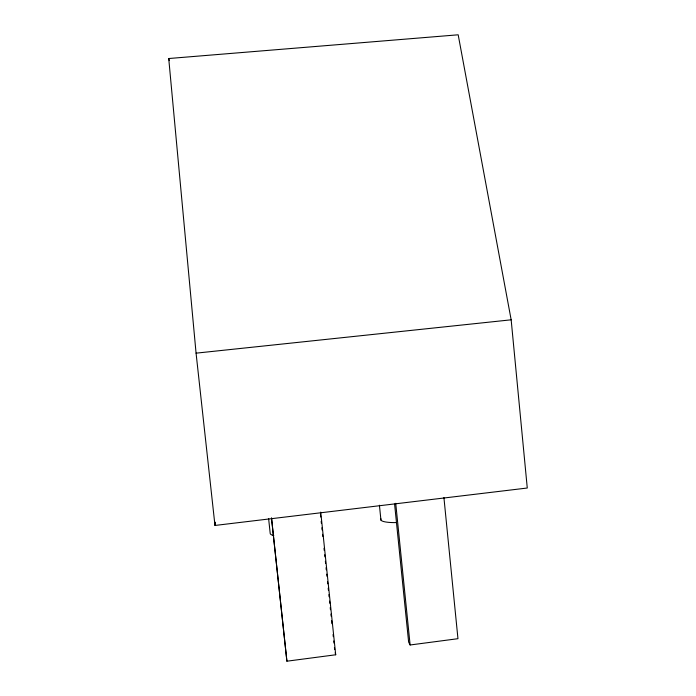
<?xml version="1.0" encoding="UTF-8"?>
<svg xmlns="http://www.w3.org/2000/svg" width="696" height="696" viewBox="0 0 696 696"><rect width="100%" height="100%" fill="white"/><g stroke="black" fill="none" stroke-linecap="round" stroke-linejoin="round"><path stroke-width="1.04" d="M214.977 525.454L196.072 353.159L168.728 58.525L458.185 34.8L511.16 319.812L527.272 488.018L214.977 525.454L215.412 522.217M271.518 518.32L286.9 661.2L335.707 654.779L320.734 512.134M394.589 504.043L408.63 642.069L410.118 644.983L457.959 638.693L443.918 497.544M196.072 353.159L511.16 319.812M168.728 58.525L169.328 60.613M335.159 652.761L335.707 654.779M268.604 518.485L270.213 533.501A24.29 4.872 -6.6 0 0 273.806 535.546M271.527 517.85L286.9 661.2M320.499 514.875L320.725 517.024M321.187 521.339L321.413 523.496M321.865 527.803L322.091 529.961M322.544 534.276L322.77 536.425M324.014 548.283L324.24 550.44M324.693 554.747L324.919 556.904M325.371 561.22L325.598 563.368M326.05 567.684L326.276 569.841M326.728 574.148L326.955 576.305M327.52 581.699L327.746 583.848M328.199 588.163L328.425 590.321M328.877 594.628L329.104 596.785M329.556 601.092L329.782 603.249M330.235 607.565L330.461 609.722M330.913 614.029L331.139 616.186M331.592 620.493L331.931 623.729M333.071 634.508L333.297 636.666M333.749 640.972L333.976 643.13M334.428 647.445L334.654 649.594M379.416 505.209L380.938 520.095M395.72 503.321L410.118 644.983M395.737 522.6A24.047 4.785 -5.4 0 1 380.956 518.842"/></g></svg>
